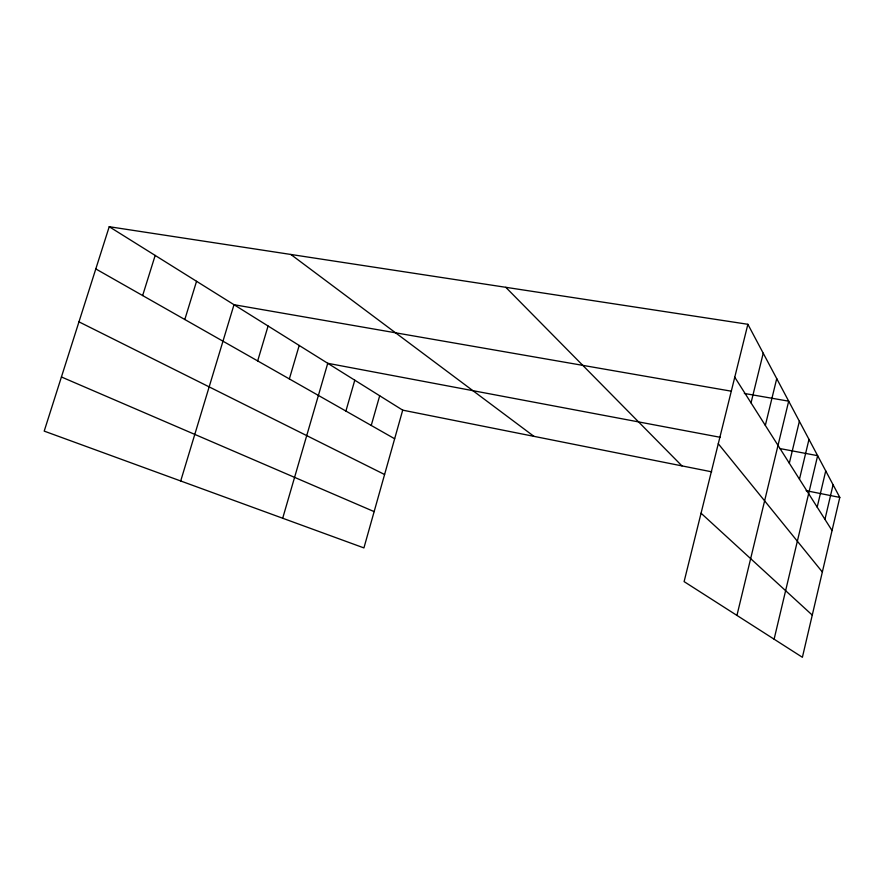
<?xml version="1.0" encoding="UTF-8"?>
<svg xmlns="http://www.w3.org/2000/svg" width="884" height="884" viewBox="0 0 884 884"><rect width="100%" height="100%" fill="white"/><g stroke="black" fill="none" stroke-linecap="round" stroke-linejoin="round"><path stroke-width="1.33" d="M824.949 519.372L833.082 484.752M747.875 324.295L839.8 497.405L802.396 657.287L684.106 581.617L747.875 324.295L109.229 226.713L44.2 431.116L363.921 547.914L402.706 410.154L109.229 226.713M774.108 639.187L817.645 455.68L779.765 448.531M817.181 507.129L825.733 470.907M799.467 479.216L808.982 439.359M789.324 463.216L799.379 421.292M736.936 615.419L788.694 401.17L744.328 393.457M765.334 425.414L776.727 378.628M751.035 402.872L763.224 353.202M371.236 425.458L379.689 395.767M345.909 411.06L354.782 380.197M282.692 518.245L327.743 363.302L720.294 437.315M289.355 378.927L299.201 345.456M257.675 360.915L268.084 326.008M180.701 480.984L234.006 304.704L730.88 391.115M184.811 319.522L196.546 281.3M142.644 295.554L155.175 255.432M402.706 410.154L711.686 471.824M806.131 490.686L839.8 497.405M61.427 376.982L374.142 511.615M78.963 321.842L384.584 474.509M95.803 268.935L394.651 438.762M290.836 254.459L533.958 436.353M701.056 513.206L812.263 615.098M505.77 287.3L681.951 465.89M718.272 443.724L822.352 572.014M734.759 377.214L832.043 530.555"/></g></svg>
